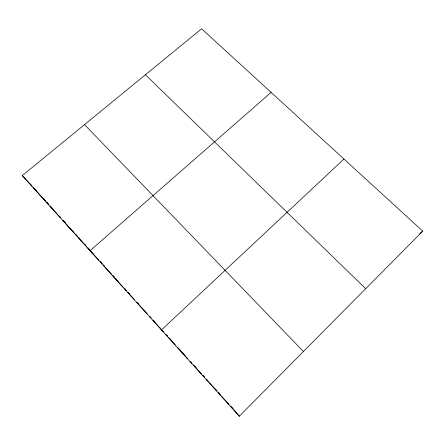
<?xml version="1.0" encoding="UTF-8"?>
<svg xmlns="http://www.w3.org/2000/svg" width="445" height="445" viewBox="0 0 445 445"><rect width="100%" height="100%" fill="white"/><g stroke="black" fill="none" stroke-linecap="round" stroke-linejoin="round"><path stroke-width="0.67" d="M239.31 416.22L422.75 231.133L201.596 28.78L22.25 175.608L239.31 416.22L233.875 409.851M343.952 159.032L161.474 329.94L163.332 331.664L156 323.537M271.105 92.382L90.007 250.719L93.723 254.512M419.602 233.72L422.75 231.133M212.604 386.616L213.044 386.761M186.666 357.869L187.84 358.826L177.666 347.551M145.426 74.76L365.695 288.699M136.982 302.789L139.079 304.836M113.169 276.395L123.259 287.253M66.794 224.986L71.078 229.414M84.533 124.617L303.429 351.528M44.216 199.961L48.6 204.528M22.25 175.608L31.918 185.765M43.999 198.904L44.917 199.922M33.748 187.796L36.496 190.833M43.36 198.442L44.734 199.961M47.02 202.497L48.85 204.528M50.224 206.046L52.51 208.583M59.864 216.726L60.781 217.75M63.079 220.292L65.376 222.839M72.274 230.482L73.191 231.5M75.494 234.053L77.341 236.1M78.726 237.636L79.655 238.659M84.734 244.294L85.663 245.317M87.971 247.876L89.818 249.929M90.741 250.952L91.664 251.976M100.431 261.688L102.278 263.729M103.196 264.753L104.575 266.282M112.869 275.466L114.248 276.996M116.089 279.037L117.931 281.079M124.873 288.772L126.725 290.824M128.115 292.365L129.506 293.906M137.377 302.628L138.768 304.169M150.226 316.868L151.139 317.88M153.425 320.411L155.249 322.436M166.691 335.113L167.609 336.131M169.45 338.172L171.753 340.725M179.124 348.891L180.041 349.909M182.344 352.462L184.186 354.504M194.359 365.779L196.217 367.837M203.181 375.552L204.578 377.099M206.43 379.157L207.359 380.186M215.235 388.913L217.077 390.949M218.456 392.479L219.836 394.009M228.118 403.181L229.036 404.205M231.339 406.752L233.174 408.788M30.316 184.236L32.14 186.26M33.509 187.779L45.841 201.446M46.753 202.458L48.577 204.483M49.957 206.007L60.514 217.711M62.812 220.253L65.109 222.8M66.027 223.818L74.315 233.002M75.7 234.537L77.085 236.072M78.47 237.613L86.33 246.319M87.715 247.854L89.562 249.906M90.947 251.442L98.79 260.13M100.175 261.666L102.016 263.707M103.401 265.237L111.695 274.432M112.613 275.455L113.998 276.985M124.65 288.794L126.508 290.852M127.899 292.393L134.396 299.591M136.715 302.161L138.567 304.219M139.496 305.248L147.289 313.886M149.581 316.423L150.955 317.947M152.791 319.983L155.083 322.519M165.646 334.228L167.492 336.275M168.421 337.304L175.358 344.992M190.132 361.368L191.962 363.398M193.336 364.922L201.585 374.061M202.959 375.586L204.333 377.11M206.168 379.14L208.46 381.682M209.378 382.694L216.743 390.866M218.595 392.918L220.915 395.483M221.838 396.506L228.786 404.205M230.638 406.257L232.952 408.827"/></g></svg>
